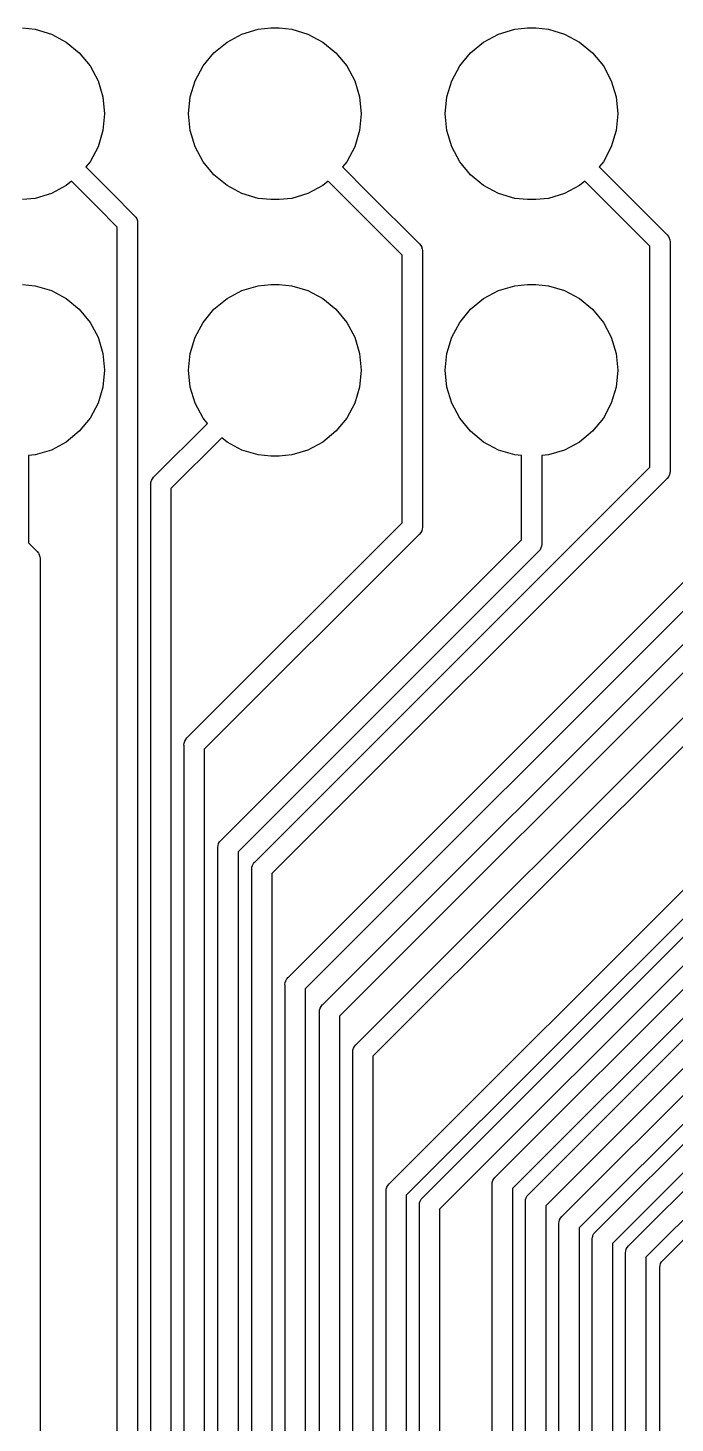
# Model space of a CAD drawing. Extents: x 1 to 84, y 1 to 137.
# Drawn here: x 39 to 45.4, y 57.28 to 71.09 of the extents above; entities that cross this region are included whole.
import ezdxf

# ---------------------------------------------------------------- set-up
doc = ezdxf.new("R2010")
doc.units = 0
doc.layers.add('BLACK', color=7, linetype='CONTINUOUS')

msp = doc.modelspace()

# ---------------------------------------------------------------- linework, layer by layer
at = {"layer": 'BLACK', "linetype": 'CONTINUOUS'}
for p, q in [((38.9417, 71.09), (39.0666, 71.0777)), ((39.0666, 71.0777), (39.2269, 71.0291)), ((39.2269, 71.0291), (39.3745, 70.9502)), ((40.9655, 70.9502), (41.1131, 71.0291)), ((41.1131, 71.0291), (41.2734, 71.0777)), ((41.2734, 71.0777), (41.3983, 71.09)), ((41.3983, 71.09), (41.4817, 71.09)), ((41.4817, 71.09), (41.6066, 71.0777)), ((41.6066, 71.0777), (41.7669, 71.0291)), ((41.7669, 71.0291), (41.9145, 70.9502)), ((43.5055, 70.9502), (43.6531, 71.0291)), ((43.6531, 71.0291), (43.8134, 71.0777)), ((43.8134, 71.0777), (43.9383, 71.09)), ((43.9383, 71.09), (44.0217, 71.09)), ((44.0217, 71.09), (44.1466, 71.0777)), ((44.1466, 71.0777), (44.3069, 71.0291)), ((44.3069, 71.0291), (44.4545, 70.9502)), ((39.3745, 70.9502), (39.5039, 70.8439)), ((40.8361, 70.8439), (40.9655, 70.9502)), ((41.9145, 70.9502), (42.0439, 70.8439)), ((43.3761, 70.8439), (43.5055, 70.9502)), ((44.4545, 70.9502), (44.5839, 70.8439)), ((39.5039, 70.8439), (39.6102, 70.7145)), ((40.7298, 70.7145), (40.8361, 70.8439)), ((42.0439, 70.8439), (42.1502, 70.7145)), ((43.2698, 70.7145), (43.3761, 70.8439)), ((44.5839, 70.8439), (44.6902, 70.7145)), ((39.6102, 70.7145), (39.6891, 70.5669)), ((40.6509, 70.5669), (40.7298, 70.7145)), ((42.1502, 70.7145), (42.2291, 70.5669)), ((43.1909, 70.5669), (43.2698, 70.7145)), ((44.6902, 70.7145), (44.7691, 70.5669)), ((39.6891, 70.5669), (39.7377, 70.4066)), ((40.6023, 70.4066), (40.6509, 70.5669)), ((42.2291, 70.5669), (42.2777, 70.4066)), ((43.1423, 70.4066), (43.1909, 70.5669)), ((44.7691, 70.5669), (44.8177, 70.4066)), ((39.7377, 70.4066), (39.7541, 70.24)), ((40.5859, 70.24), (40.6023, 70.4066)), ((42.2777, 70.4066), (42.2941, 70.24)), ((43.1259, 70.24), (43.1423, 70.4066)), ((44.8177, 70.4066), (44.8341, 70.24)), ((39.7541, 70.24), (39.7377, 70.0734)), ((40.6023, 70.0734), (40.5859, 70.24)), ((42.2941, 70.24), (42.2777, 70.0734)), ((43.1423, 70.0734), (43.1259, 70.24)), ((44.8341, 70.24), (44.8177, 70.0734)), ((39.7377, 70.0734), (39.6891, 69.9131)), ((40.6509, 69.9131), (40.6023, 70.0734)), ((42.2777, 70.0734), (42.2291, 69.9131)), ((43.1909, 69.9131), (43.1423, 70.0734)), ((44.8177, 70.0734), (44.7691, 69.9131)), ((39.6891, 69.9131), (39.6102, 69.7655)), ((40.7298, 69.7655), (40.6509, 69.9131)), ((42.2291, 69.9131), (42.1502, 69.7655)), ((43.2698, 69.7655), (43.1909, 69.9131)), ((44.7691, 69.9131), (44.6902, 69.7655)), ((39.6102, 69.7655), (39.5677, 69.7137)), ((40.8361, 69.6361), (40.7298, 69.7655)), ((42.1502, 69.7655), (42.1077, 69.7137)), ((43.3761, 69.6361), (43.2698, 69.7655)), ((44.6902, 69.7655), (44.6477, 69.7137)), ((39.5677, 69.7137), (39.8242, 69.4572)), ((40.9655, 69.5298), (40.8361, 69.6361)), ((42.1077, 69.7137), (42.3642, 69.4572)), ((43.5055, 69.5298), (43.3761, 69.6361)), ((44.6477, 69.7137), (45.3172, 69.0442)), ((39.3745, 69.5298), (39.2269, 69.4509)), ((39.4263, 69.5723), (39.3745, 69.5298)), ((39.6828, 69.3158), (39.4263, 69.5723)), ((41.1131, 69.4509), (40.9655, 69.5298)), ((41.9145, 69.5298), (41.7669, 69.4509)), ((41.9663, 69.5723), (41.9145, 69.5298)), ((42.2228, 69.3158), (41.9663, 69.5723)), ((43.6531, 69.4509), (43.5055, 69.5298)), ((44.4545, 69.5298), (44.3069, 69.4509)), ((44.5063, 69.5723), (44.4545, 69.5298)), ((45.15, 68.9286), (44.5063, 69.5723)), ((39.0666, 69.4023), (38.9417, 69.39)), ((39.2269, 69.4509), (39.0666, 69.4023)), ((39.8242, 69.4572), (39.8242, 69.4572)), ((39.8242, 69.4572), (40.0473, 69.2341)), ((41.2734, 69.4023), (41.1131, 69.4509)), ((41.3983, 69.39), (41.2734, 69.4023)), ((41.4817, 69.39), (41.3983, 69.39)), ((41.6066, 69.4023), (41.4817, 69.39)), ((41.7669, 69.4509), (41.6066, 69.4023)), ((42.3642, 69.4572), (42.3642, 69.4572)), ((42.3642, 69.4572), (42.8672, 68.9542)), ((43.8134, 69.4023), (43.6531, 69.4509)), ((43.9383, 69.39), (43.8134, 69.4023)), ((44.0217, 69.39), (43.9383, 69.39)), ((44.1466, 69.4023), (44.0217, 69.39)), ((44.3069, 69.4509), (44.1466, 69.4023)), ((39.88, 69.1185), (39.6828, 69.3158)), ((39.6828, 69.3158), (39.6828, 69.3158)), ((40.0473, 69.2341), (40.0511, 69.231)), ((40.0511, 69.231), (40.0542, 69.2272)), ((40.0542, 69.2272), (40.0636, 69.2158)), ((40.0636, 69.2158), (40.0729, 69.1984)), ((42.7, 68.8386), (42.2228, 69.3158)), ((42.2228, 69.3158), (42.2228, 69.3158)), ((39.88, 56.5551), (39.88, 69.1185)), ((40.0729, 69.1984), (40.0729, 69.1984)), ((40.0729, 69.1984), (40.0786, 69.1796)), ((40.0786, 69.1796), (40.08, 69.1649)), ((40.08, 69.1649), (40.08, 69.1649)), ((40.08, 69.1649), (40.0805, 69.16)), ((40.0805, 69.16), (40.08, 69.1551)), ((40.08, 69.1551), (40.08, 56.5186)), ((42.8672, 68.9542), (42.8711, 68.9511)), ((42.8711, 68.9511), (42.8835, 68.9358)), ((42.8835, 68.9358), (42.8928, 68.9185)), ((45.15, 66.7414), (45.15, 68.9286)), ((45.3172, 69.0442), (45.3211, 69.0411)), ((45.3211, 69.0411), (45.3335, 69.0258)), ((45.3335, 69.0258), (45.3428, 69.0085)), ((45.3428, 69.0085), (45.3452, 69.0008)), ((45.3452, 69.0008), (45.3481, 68.9911)), ((45.3481, 68.9911), (45.3486, 68.9896)), ((45.3486, 68.9896), (45.35, 68.9749)), ((45.35, 68.9749), (45.35, 68.9749)), ((45.35, 68.9749), (45.3505, 68.97)), ((45.3505, 68.97), (45.35, 68.9651)), ((45.35, 68.9651), (45.35, 66.7049)), ((42.7, 66.1914), (42.7, 68.8386)), ((42.8928, 68.9185), (42.8953, 68.9104)), ((42.8953, 68.9104), (42.8986, 68.8996)), ((42.8986, 68.8996), (42.8986, 68.8989)), ((42.8986, 68.8989), (42.9, 68.8849)), ((42.9, 68.8849), (42.9, 68.8849)), ((42.9, 68.8849), (42.9005, 68.88)), ((42.9005, 68.88), (42.9, 68.8751)), ((42.9, 68.8751), (42.9, 66.1549)), ((38.9417, 68.55), (39.0666, 68.5377)), ((39.0666, 68.5377), (39.2269, 68.4891)), ((41.1131, 68.4891), (41.2734, 68.5377)), ((41.2734, 68.5377), (41.3983, 68.55)), ((41.3983, 68.55), (41.4817, 68.55)), ((41.4817, 68.55), (41.6066, 68.5377)), ((41.6066, 68.5377), (41.7669, 68.4891)), ((43.6531, 68.4891), (43.8134, 68.5377)), ((43.8134, 68.5377), (43.9383, 68.55)), ((43.9383, 68.55), (44.0217, 68.55)), ((44.0217, 68.55), (44.1466, 68.5377)), ((44.1466, 68.5377), (44.3069, 68.4891)), ((39.2269, 68.4891), (39.3745, 68.4102)), ((39.3745, 68.4102), (39.5039, 68.3039)), ((40.8361, 68.3039), (40.9655, 68.4102)), ((40.9655, 68.4102), (41.1131, 68.4891)), ((41.7669, 68.4891), (41.9145, 68.4102)), ((41.9145, 68.4102), (42.0439, 68.3039)), ((43.3761, 68.3039), (43.5055, 68.4102)), ((43.5055, 68.4102), (43.6531, 68.4891)), ((44.3069, 68.4891), (44.4545, 68.4102)), ((44.4545, 68.4102), (44.5839, 68.3039)), ((39.5039, 68.3039), (39.6102, 68.1745)), ((40.7298, 68.1745), (40.8361, 68.3039)), ((42.0439, 68.3039), (42.1502, 68.1745)), ((43.2698, 68.1745), (43.3761, 68.3039)), ((44.5839, 68.3039), (44.6902, 68.1745)), ((39.6102, 68.1745), (39.6891, 68.0269)), ((40.6509, 68.0269), (40.7298, 68.1745)), ((42.1502, 68.1745), (42.2291, 68.0269)), ((43.1909, 68.0269), (43.2698, 68.1745)), ((44.6902, 68.1745), (44.7691, 68.0269)), ((39.6891, 68.0269), (39.7377, 67.8666)), ((40.6023, 67.8666), (40.6509, 68.0269)), ((42.2291, 68.0269), (42.2777, 67.8666)), ((43.1423, 67.8666), (43.1909, 68.0269)), ((44.7691, 68.0269), (44.8177, 67.8666)), ((39.7377, 67.8666), (39.7541, 67.7)), ((40.5859, 67.7), (40.6023, 67.8666)), ((42.2777, 67.8666), (42.2941, 67.7)), ((43.1259, 67.7), (43.1423, 67.8666)), ((44.8177, 67.8666), (44.8341, 67.7)), ((39.7541, 67.7), (39.7377, 67.5334)), ((40.6023, 67.5334), (40.5859, 67.7)), ((42.2941, 67.7), (42.2777, 67.5334)), ((43.1423, 67.5334), (43.1259, 67.7)), ((44.8341, 67.7), (44.8177, 67.5334)), ((39.7377, 67.5334), (39.6891, 67.3731)), ((40.6509, 67.3731), (40.6023, 67.5334)), ((42.2777, 67.5334), (42.2291, 67.3731)), ((43.1909, 67.3731), (43.1423, 67.5334)), ((44.8177, 67.5334), (44.7691, 67.3731)), ((39.6891, 67.3731), (39.6102, 67.2255)), ((40.7298, 67.2255), (40.6509, 67.3731)), ((42.2291, 67.3731), (42.1502, 67.2255)), ((42.5727, 59.6476), (50.25, 67.3248)), ((43.2698, 67.2255), (43.1909, 67.3731)), ((44.7691, 67.3731), (44.6902, 67.2255)), ((39.6102, 67.2255), (39.5039, 67.0961)), ((40.2428, 66.6442), (40.7723, 67.1737)), ((40.7723, 67.1737), (40.7298, 67.2255)), ((41.9127, 61.4208), (47.7, 67.2081)), ((42.1502, 67.2255), (42.0439, 67.0961)), ((50.4172, 67.2092), (42.74, 59.532)), ((43.3761, 67.0961), (43.2698, 67.2255)), ((44.6902, 67.2255), (44.5839, 67.0961)), ((39.5039, 67.0961), (39.3745, 66.9898)), ((40.9137, 67.0323), (40.4101, 66.5286)), ((40.9655, 66.9898), (40.9137, 67.0323)), ((42.0439, 67.0961), (41.9145, 66.9898)), ((47.8672, 67.0925), (42.08, 61.3052)), ((43.5055, 66.9898), (43.3761, 67.0961)), ((44.5839, 67.0961), (44.4545, 66.9898)), ((39.0666, 66.8623), (39, 66.8557)), ((39.2269, 66.9109), (39.0666, 66.8623)), ((39.3745, 66.9898), (39.2269, 66.9109)), ((41.1131, 66.9109), (40.9655, 66.9898)), ((41.2734, 66.8623), (41.1131, 66.9109)), ((41.3983, 66.85), (41.2734, 66.8623)), ((41.6066, 66.8623), (41.4817, 66.85)), ((41.7669, 66.9109), (41.6066, 66.8623)), ((41.9145, 66.9898), (41.7669, 66.9109)), ((42.2427, 61.0241), (48.1428, 66.9242)), ((42.9028, 59.5109), (50.3091, 66.9172)), ((43.6531, 66.9109), (43.5055, 66.9898)), ((43.8134, 66.8623), (43.6531, 66.9109)), ((43.88, 66.8557), (43.8134, 66.8623)), ((44.1466, 66.8623), (44.08, 66.8557)), ((44.3069, 66.9109), (44.1466, 66.8623)), ((44.4545, 66.9898), (44.3069, 66.9109)), ((39, 66.8557), (39, 65.9914)), ((41.2427, 62.8341), (45.15, 66.7414)), ((41.4817, 66.85), (41.3983, 66.85)), ((48.2842, 66.7828), (42.41, 60.9085)), ((50.4247, 66.75), (43.07, 59.3953)), ((43.88, 66.493), (43.88, 66.8557)), ((44.08, 66.8557), (44.08, 65.9849)), ((40.2101, 66.575), (40.2115, 66.5897)), ((40.2115, 66.5897), (40.2172, 66.6085)), ((40.2172, 66.6085), (40.2265, 66.6259)), ((40.2265, 66.6259), (40.239, 66.6411)), ((40.239, 66.6411), (40.2428, 66.6442)), ((45.3172, 66.6258), (41.41, 62.7185)), ((45.3211, 66.6289), (45.3172, 66.6258)), ((45.3335, 66.6442), (45.3211, 66.6289)), ((45.3428, 66.6615), (45.3335, 66.6442)), ((45.3468, 66.6747), (45.3428, 66.6615)), ((45.3486, 66.6804), (45.3468, 66.6747)), ((45.3489, 66.6835), (45.3486, 66.6804)), ((45.35, 66.6951), (45.3489, 66.6835)), ((45.35, 66.7049), (45.3505, 66.7)), ((45.3505, 66.7), (45.35, 66.6951)), ((45.35, 66.6951), (45.35, 66.6951)), ((40.2096, 66.5701), (40.2101, 66.575)), ((40.2101, 66.5652), (40.2096, 66.5701)), ((40.2101, 66.575), (40.2101, 66.575)), ((40.2101, 56.4184), (40.2101, 66.5652)), ((40.4101, 66.5286), (40.4101, 56.3819)), ((41.5727, 61.6921), (46.42, 66.5393)), ((43.6227, 59.7142), (50.3758, 66.4672)), ((43.88, 66.0214), (43.88, 66.493)), ((43.88, 66.493), (43.88, 66.493)), ((46.5872, 66.4237), (41.74, 61.5765)), ((40.5728, 64.0642), (42.7, 66.1914)), ((50.4914, 66.3), (43.79, 59.5986)), ((42.8672, 66.0758), (40.7401, 63.9486)), ((42.8711, 66.0789), (42.8672, 66.0758)), ((42.8835, 66.0942), (42.8711, 66.0789)), ((42.8928, 66.1115), (42.8835, 66.0942)), ((42.8986, 66.1304), (42.8928, 66.1115)), ((42.9, 66.1451), (42.8986, 66.1304)), ((42.9, 66.1549), (42.9005, 66.15)), ((42.9005, 66.15), (42.9, 66.1451)), ((42.9, 66.1451), (42.9, 66.1451)), ((43.9527, 59.5442), (50.5258, 66.1172)), ((39, 65.9914), (39.0823, 65.9091)), ((39.0823, 65.9091), (39.0861, 65.906)), ((39.0861, 65.906), (39.0986, 65.8908)), ((39.0986, 65.8908), (39.1021, 65.8842)), ((40.9078, 63.0492), (43.88, 66.0214)), ((44.0472, 65.9058), (41.075, 62.9336)), ((44.0511, 65.9089), (44.0472, 65.9058)), ((44.0635, 65.9242), (44.0511, 65.9089)), ((44.0728, 65.9415), (44.0635, 65.9242)), ((44.0786, 65.9604), (44.0728, 65.9415)), ((44.08, 65.9751), (44.0786, 65.9604)), ((44.08, 65.9849), (44.0805, 65.98)), ((44.0805, 65.98), (44.08, 65.9751)), ((44.08, 65.9751), (44.08, 65.9751)), ((50.6414, 65.95), (44.12, 59.4286)), ((39.1021, 65.8842), (39.1079, 65.8734)), ((39.1079, 65.8734), (39.1106, 65.8644)), ((39.1106, 65.8644), (39.1136, 65.8546)), ((39.1136, 65.8546), (39.115, 65.8399)), ((39.115, 65.8399), (39.115, 65.8399)), ((39.115, 65.8399), (39.1155, 65.835)), ((39.1155, 65.835), (39.115, 65.8301)), ((39.115, 65.8301), (39.115, 39.1264)), ((44.2828, 59.3242), (50.7258, 65.7672)), ((50.8414, 65.6), (44.45, 59.2086)), ((44.6128, 59.1709), (50.8391, 65.3973)), ((50.9547, 65.23), (44.78, 59.0553)), ((44.9828, 59.0742), (50.9758, 65.0672)), ((51.0914, 64.9), (45.1242, 58.9328)), ((45.2828, 58.8909), (51.0891, 64.6973)), ((40.5396, 63.9901), (40.5415, 64.0097)), ((40.5401, 63.9852), (40.5396, 63.9901)), ((40.5401, 56.2817), (40.5401, 63.9852)), ((40.5415, 64.0097), (40.5472, 64.0285)), ((40.5472, 64.0285), (40.5565, 64.0459)), ((40.5565, 64.0459), (40.569, 64.0611)), ((40.569, 64.0611), (40.5728, 64.0642)), ((40.7401, 63.9486), (40.7401, 56.2452)), ((40.8745, 62.975), (40.8765, 62.9946)), ((40.8765, 62.9946), (40.8822, 63.0135)), ((40.8822, 63.0135), (40.8915, 63.0308)), ((40.8915, 63.0308), (40.9008, 63.0423)), ((40.9008, 63.0423), (40.904, 63.0461)), ((40.904, 63.0461), (40.9078, 63.0492)), ((40.875, 62.9701), (40.8745, 62.975)), ((40.875, 56.15), (40.875, 62.9701)), ((41.075, 62.9336), (41.075, 56.1134)), ((41.2095, 62.76), (41.21, 62.7649)), ((41.21, 62.7551), (41.2095, 62.76)), ((41.21, 62.7649), (41.2114, 62.7796)), ((41.21, 62.7649), (41.21, 62.7649)), ((41.21, 37.4595), (41.21, 62.7551)), ((41.2114, 62.7796), (41.2171, 62.7984)), ((41.2171, 62.7984), (41.2264, 62.8158)), ((41.2264, 62.8158), (41.2389, 62.831)), ((41.2389, 62.831), (41.2427, 62.8341)), ((41.41, 62.7185), (41.41, 37.4961)), ((41.5395, 61.6179), (41.5414, 61.6375)), ((41.54, 61.613), (41.5395, 61.6179)), ((41.54, 37.7149), (41.54, 61.613)), ((41.5414, 61.6375), (41.5471, 61.6563)), ((41.5471, 61.6563), (41.5564, 61.6737)), ((41.5564, 61.6737), (41.5604, 61.6786)), ((41.5604, 61.6786), (41.5689, 61.6889)), ((41.5689, 61.6889), (41.5727, 61.6921)), ((41.74, 61.5765), (41.74, 37.7514)), ((41.8795, 61.3467), (41.88, 61.3516)), ((41.88, 61.3418), (41.8795, 61.3467)), ((41.88, 61.3516), (41.8814, 61.3663)), ((41.88, 61.3516), (41.88, 61.3516)), ((41.88, 37.8749), (41.88, 61.3418)), ((41.8814, 61.3663), (41.8871, 61.3851)), ((41.8871, 61.3851), (41.8964, 61.4025)), ((41.8964, 61.4025), (41.9089, 61.4177)), ((41.9089, 61.4177), (41.9127, 61.4208)), ((42.08, 61.3052), (42.08, 37.9115)), ((42.2095, 60.95), (42.2114, 60.9696)), ((42.21, 60.9451), (42.2095, 60.95)), ((42.21, 38.1282), (42.21, 60.9451)), ((42.2114, 60.9696), (42.2171, 60.9884)), ((42.2171, 60.9884), (42.2264, 61.0058)), ((42.2264, 61.0058), (42.2358, 61.0172)), ((42.2358, 61.0172), (42.2389, 61.021)), ((42.2389, 61.021), (42.2427, 61.0241)), ((42.41, 60.9085), (42.41, 38.1647)), ((43.5914, 59.6596), (43.5971, 59.6784)), ((43.5971, 59.6784), (43.6064, 59.6958)), ((43.6064, 59.6958), (43.6158, 59.7072)), ((43.6158, 59.7072), (43.6189, 59.711)), ((43.6189, 59.711), (43.6227, 59.7142)), ((42.5395, 59.5734), (42.54, 59.5783)), ((42.54, 59.5685), (42.5395, 59.5734)), ((42.54, 59.5783), (42.5414, 59.593)), ((42.54, 59.5783), (42.54, 59.5783)), ((42.54, 38.2649), (42.54, 59.5685)), ((42.5414, 59.593), (42.5471, 59.6118)), ((42.5471, 59.6118), (42.5564, 59.6292)), ((42.5564, 59.6292), (42.5689, 59.6444)), ((42.5689, 59.6444), (42.5727, 59.6476)), ((43.5895, 59.64), (43.5914, 59.6596)), ((43.59, 59.6351), (43.5895, 59.64)), ((43.59, 36.2814), (43.59, 59.6351)), ((43.79, 59.5986), (43.79, 36.2449)), ((43.9364, 59.5258), (43.9449, 59.5361)), ((43.9449, 59.5361), (43.9489, 59.541)), ((43.9489, 59.541), (43.9527, 59.5442)), ((42.74, 59.532), (42.74, 38.3014)), ((42.8695, 59.4367), (42.87, 59.4416)), ((42.87, 59.4318), (42.8695, 59.4367)), ((42.87, 59.4416), (42.8714, 59.4563)), ((42.87, 59.4416), (42.87, 59.4416)), ((42.87, 38.4849), (42.87, 59.4318)), ((42.8714, 59.4563), (42.8772, 59.4751)), ((42.8772, 59.4751), (42.8864, 59.4925)), ((42.8864, 59.4925), (42.8989, 59.5077)), ((42.8989, 59.5077), (42.9028, 59.5109)), ((43.9195, 59.47), (43.9214, 59.4896)), ((43.92, 59.4651), (43.9195, 59.47)), ((43.92, 35.9547), (43.92, 59.4651)), ((43.9214, 59.4896), (43.9272, 59.5084)), ((43.9272, 59.5084), (43.9364, 59.5258)), ((44.12, 59.4286), (44.12, 35.9182)), ((43.07, 59.3953), (43.07, 38.5214)), ((44.25, 59.2549), (44.2514, 59.2696)), ((44.2514, 59.2696), (44.2572, 59.2885)), ((44.2572, 59.2885), (44.2665, 59.3058)), ((44.2665, 59.3058), (44.2789, 59.3211)), ((44.2789, 59.3211), (44.2828, 59.3242)), ((44.2495, 59.25), (44.25, 59.2549)), ((44.25, 59.2451), (44.2495, 59.25)), ((44.25, 59.2549), (44.25, 59.2549)), ((44.25, 35.9451), (44.25, 59.2451)), ((44.45, 59.2086), (44.45, 35.9451)), ((44.5821, 59.1183), (44.5849, 59.1276)), ((44.5849, 59.1276), (44.5872, 59.1352)), ((44.5872, 59.1352), (44.5965, 59.1525)), ((44.5965, 59.1525), (44.609, 59.1678)), ((44.609, 59.1678), (44.6128, 59.1709)), ((44.5795, 59.0967), (44.58, 59.1016)), ((44.58, 59.0918), (44.5795, 59.0967)), ((44.58, 59.1016), (44.5815, 59.1163)), ((44.58, 59.1016), (44.58, 59.1016)), ((44.58, 35.8951), (44.58, 59.0918)), ((44.5815, 59.1163), (44.5821, 59.1183)), ((44.78, 59.0553), (44.78, 35.8951)), ((44.9115, 58.9796), (44.9172, 58.9985)), ((44.9172, 58.9985), (44.9265, 59.0158)), ((44.9265, 59.0158), (44.939, 59.0311)), ((44.939, 59.0311), (44.9428, 59.0342)), ((44.9428, 59.0342), (44.9828, 59.0742)), ((44.9095, 58.96), (44.91, 58.9649)), ((44.91, 58.9551), (44.9095, 58.96)), ((44.91, 58.9649), (44.9115, 58.9796)), ((44.91, 58.9649), (44.91, 58.9649)), ((44.91, 35.8951), (44.91, 58.9551)), ((45.1242, 58.9328), (45.11, 58.9186)), ((45.11, 58.9186), (45.11, 35.8951)), ((45.2514, 58.8363), (45.2572, 58.8552)), ((45.2572, 58.8552), (45.2665, 58.8725)), ((45.2665, 58.8725), (45.2789, 58.8878)), ((45.2789, 58.8878), (45.2828, 58.8909)), ((45.2495, 58.8167), (45.25, 58.8216)), ((45.25, 58.8118), (45.2495, 58.8167)), ((45.25, 58.8216), (45.2514, 58.8363)), ((45.25, 58.8216), (45.25, 58.8216)), ((45.25, 35.2914), (45.25, 58.8118))]:
    msp.add_line(p, q, dxfattribs=at)

doc.saveas('drawing.dxf')
